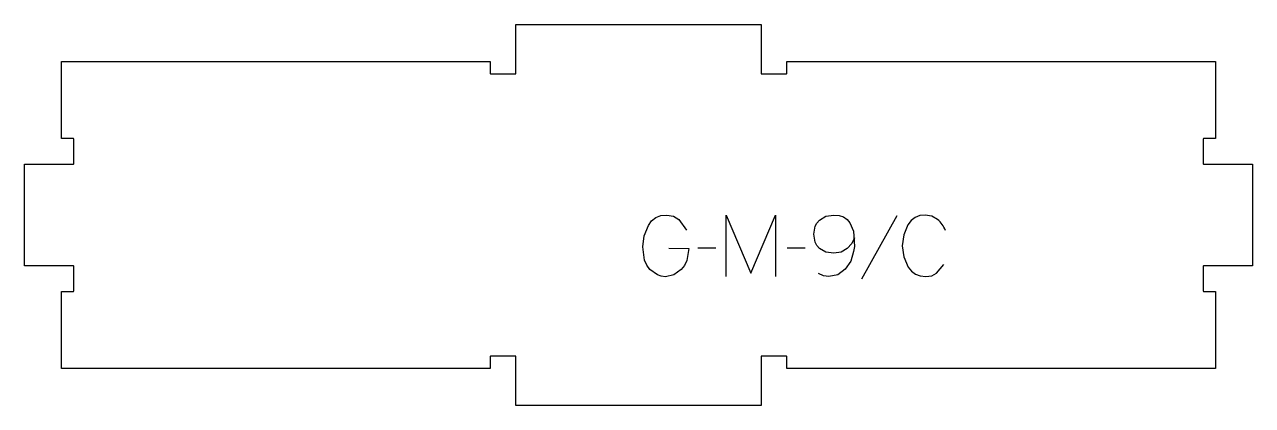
# Model space of a CAD drawing. Header units: millimetres. Extents: x -299 to 299, y -93 to 93.
import ezdxf

# ---------------------------------------------------------------- set-up
doc = ezdxf.new("R2010")
doc.units = ezdxf.units.MM
doc.layers.add('1_ANYTOOL_1MMDEEP_LABELS_S', color=2, linetype='Continuous', true_color=0xffff00)
doc.layers.add('4_ANYTOOL_CUTTHROUGH_OUTSI', color=5, linetype='Continuous', true_color=0x0000ff)

msp = doc.modelspace()

# ---------------------------------------------------------------- linework, layer by layer
at = {"layer": '1_ANYTOOL_1MMDEEP_LABELS_S'}
for p, q in [((125.96, -0.47), (108.77, -31.24)), ((37.67, -16.11), (28.89, -16.2)), ((81.17, -16.11), (72.39, -16.2))]:
    msp.add_line(p, q, dxfattribs=at)
for points in [[(14.79, -16.2), (24.56, -16.24), (23.54, -22.17), (22.4, -24.53), (20.83, -26.49), (17.15, -29.13), (13.16, -30.04), (11.12, -29.84), (9.18, -29.19), (5.57, -26.53), (4.07, -24.51), (3, -22), (2.14, -15.51), (2.81, -10.18), (4.8, -5.06), (6.38, -2.84), (8.41, -1.26), (10.9, -0.32), (13.84, 0), (17.1, -0.57), (19.67, -2.27), (23.36, -7.41)], [(42.81, -30), (42.81, 0), (54.81, -28.37), (66.81, -0.13), (66.81, -30)], [(85.46, -9.39), (86.14, -5.51), (87, -3.91), (88.2, -2.53), (91.35, -0.63), (95.23, 0), (97.77, -0.24), (99.92, -0.96), (101.67, -2.17), (103.03, -3.86), (104.8, -7.94), (105.21, -15.3), (104.87, -17.83), (103.42, -22.51), (100.8, -26.44), (97.19, -29.11), (92.79, -30), (90.13, -29.62), (87.81, -28.5)], [(105.34, -11.14), (103.91, -13.85), (101.74, -16.33), (98.85, -18.06), (95.23, -18.64), (91.33, -18.04), (88.2, -16.24), (87, -14.9), (86.14, -13.31), (85.46, -9.39)]]:
    msp.add_lwpolyline(points, dxfattribs=at)
msp.add_lwpolyline([(149.57, -7.5, 0.131103), (145.8, -2.14), (143.04, -0.54), (139.71, 0), (137.12, -0.29), (134.86, -1.18), (132.94, -2.65), (131.36, -4.71), (129.27, -9.62), (128.57, -15), (129.28, -20.39), (131.4, -25.33), (133.02, -27.37), (135, -28.83), (137.35, -29.71), (140.06, -30), (142.91, -29.59), (145.29, -28.37), (148.89, -24.17)], format="xyb", dxfattribs=at)
at = {"layer": '4_ANYTOOL_CUTTHROUGH_OUTSI'}
msp.add_lwpolyline([(72.25, 74.75), (281.25, 74.75), (281.25, 37.25), (275.5, 37.25, 0.414214), (275.25, 37), (275.25, 25, 0.414214), (275.5, 24.75), (299.25, 24.75), (299.25, -24.75), (275.5, -24.75, 0.414214), (275.25, -25), (275.25, -37, 0.414214), (275.5, -37.25), (281.25, -37.25), (281.25, -74.75), (72.25, -74.75), (72.25, -69, 0.414214), (72, -68.75), (60, -68.75, 0.414214), (59.75, -69), (59.75, -92.75), (-59.75, -92.75), (-59.75, -69, 0.414214), (-60, -68.75), (-72, -68.75, 0.414214), (-72.25, -69), (-72.25, -74.75), (-281.25, -74.75), (-281.25, -37.25), (-275.5, -37.25, 0.414214), (-275.25, -37), (-275.25, -25, 0.414214), (-275.5, -24.75), (-299.25, -24.75), (-299.25, 24.75), (-275.5, 24.75, 0.414214), (-275.25, 25), (-275.25, 37, 0.414214), (-275.5, 37.25), (-281.25, 37.25), (-281.25, 74.75), (-72.25, 74.75), (-72.25, 69, 0.414214), (-72, 68.75), (-60, 68.75, 0.414214), (-59.75, 69), (-59.75, 92.75), (59.75, 92.75), (59.75, 69, 0.414214), (60, 68.75), (72, 68.75, 0.414214), (72.25, 69)], format="xyb", close=True, dxfattribs=at)

doc.saveas('drawing.dxf')
